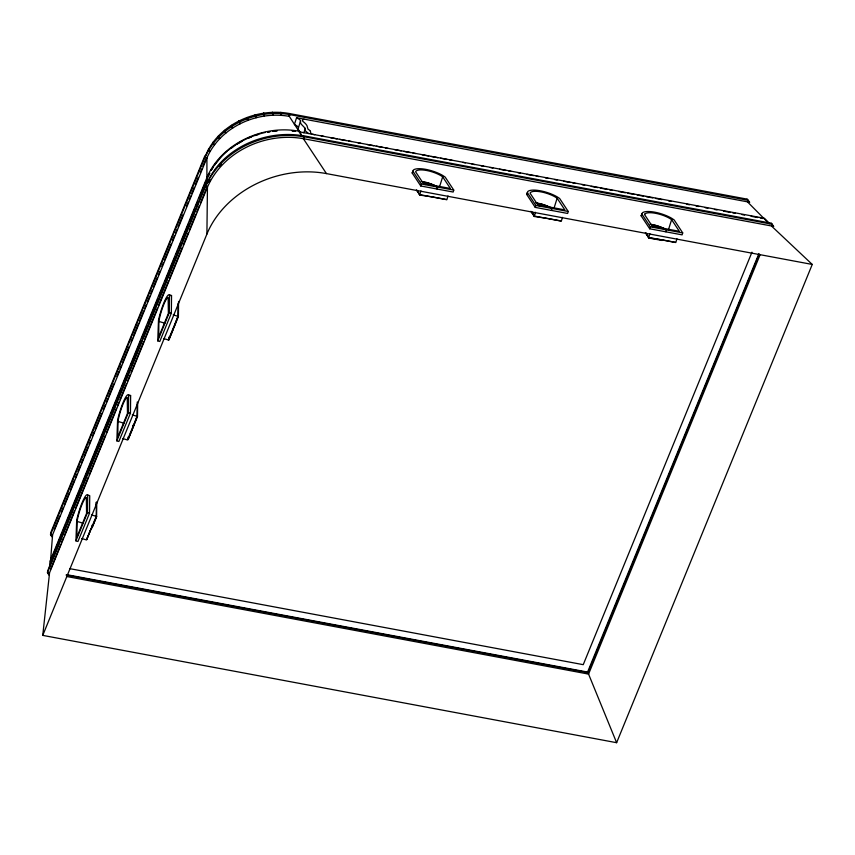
<?xml version="1.0" encoding="UTF-8"?>
<svg xmlns="http://www.w3.org/2000/svg" width="855" height="855" viewBox="0 0 855 855"><rect width="100%" height="100%" fill="white"/><g stroke="black" fill="none" stroke-linecap="round" stroke-linejoin="round"><path stroke-width="1.28" d="M75.924 540.862L76.694 520.332A18.735 3.099 -73.1 0 1 87.178 494.703L89.732 495.718L89.529 513.182L77.955 541.482L75.924 540.862L87.499 512.573L87.702 495.109M77.078 521.411L76.897 537.047L86.569 513.406L86.355 497.482A15.839 2.618 -73.1 0 0 77.495 519.135L77.078 521.411L83.117 523.239M92.03 527.759L96.594 516.612L92.03 527.759L92.062 525.226M96.188 507.581L96.241 502.516M81.727 538.5L86.547 539.965L96.22 516.335L96.38 502.003M96.594 516.612L96.754 502.665M116.836 440.859L117.595 420.329A18.735 3.099 -73.1 0 1 128.079 394.7L130.633 395.726L130.441 413.189L118.866 441.479L116.836 440.859L128.4 412.57L128.603 395.106M117.979 421.408L117.798 437.044L127.47 413.414L127.256 397.479A15.839 2.618 -73.1 0 0 118.396 419.142L117.979 421.408L124.018 423.246M128.1 439.577L132.664 428.43L128.1 439.577L128.132 437.044M137.281 402.01L136.992 416.46L132.931 427.767L132.963 425.234M132.931 427.767L137.495 416.609L137.655 402.673M157.737 340.867L158.496 320.336A18.735 3.099 -73.1 0 1 168.98 294.708L171.545 295.723L171.342 313.187L159.767 341.487L157.737 340.867L169.311 312.577L169.504 295.114M158.88 321.416L158.709 337.052L168.371 313.422L168.157 297.487A15.839 2.618 -73.1 0 0 159.308 319.139L158.88 321.416L164.919 323.243M169.001 339.585L173.565 328.427L169.001 339.585L169.034 337.052M178.577 301.409L178.396 316.617L173.843 327.764L177.893 316.457L178.171 303.311M205.414 186.572L205.424 185.204L47.677 570.873L47.474 572.679L48.735 574.742L207.444 187.181C222.973 151.271 265.638 131.905 303.354 138.681L773.604 226.372L771.178 223.198L303.29 135.71L303.963 136.725L772.354 224.309L771.744 226.265L812.25 264.441L616.626 742.696L42.75 635.383L49.515 573.288L47.474 572.679L205.414 186.572L207.444 187.181L206.91 234.067L42.75 635.383M207.444 187.181L205.606 186.508C219.714 149.016 264.708 128.966 303.13 135.827L303.803 136.843L303.354 138.681L326.45 173.597L812.25 264.441M49.494 567.57L49.996 561.286L206.803 177.925A73.295 58.92 -18.6 0 1 299.122 131.253M48.735 574.742L48.927 572.936M204.869 155.834L50.691 532.751L50.531 534.696L51.792 536.758L206.921 157.918C220.248 127.128 256.906 110.477 289.268 116.366L289.717 114.602L289.108 113.48L747.046 199.119L749.589 202.229L296.557 117.734L294.419 124.435L296.824 125.824A7.332 2.373 17.7 0 1 298.459 127.641A24.688 7.994 17.7 0 0 299.154 130.922L299.998 132.087M302.21 136.287L288.552 115.222M303.354 138.681L303.963 136.725M412.163 172.967L413.435 170.006A18.735 5.835 17.4 0 1 442.783 175.499L445.156 177.071L453.759 190.088L453.15 192.044L420.767 185.984L412.163 172.967L412.826 171.962M420.767 185.984L421.376 184.028L412.773 171.021M437.183 186.903A15.529 4.831 17.4 0 0 426.143 182.5L423.321 182.393L425.993 182.991A15.529 4.831 17.4 0 1 434.629 186.112M448.02 195.966L446.844 199.707L419.794 194.651L420.97 190.9M432.983 197.013L419.837 195.079L417.24 190.43M433.528 197.11L446.492 199.536M436.958 189.008L437.568 187.053M439.534 186.818L442.666 176.835L440.902 175.66A15.839 4.927 17.4 0 0 416.107 171.021L415.605 171.77L423.31 183.419L450.361 188.474L442.666 176.835M526.637 194.374L527.909 191.413A18.735 5.835 17.4 0 1 557.257 196.907L559.64 198.478L568.244 211.495L567.624 213.451L535.241 207.391L526.637 194.374L527.3 193.369M535.241 207.391L535.85 205.435L527.246 192.428M551.657 208.31A15.529 4.831 17.4 0 0 540.616 203.907L537.795 203.8L540.467 204.398A15.529 4.831 17.4 0 1 549.102 207.519M547.457 218.42L534.311 216.486L535.444 212.307M548.002 218.517L560.966 220.943M551.432 210.416L552.041 208.46M554.008 208.225L557.139 198.242L555.376 197.067A15.839 4.927 17.4 0 0 530.581 192.428L530.089 193.177L537.784 204.826L564.834 209.881L557.139 198.242M562.494 217.373L561.318 221.114L534.268 216.059L531.468 211.816M641.111 215.781L642.394 212.82A18.735 5.835 17.4 0 1 671.731 218.314L674.114 219.885L682.717 232.902L682.108 234.858L649.715 228.798L641.111 215.781L641.784 214.776M649.715 228.798L650.324 226.842L641.72 213.836M652.269 225.207L655.09 225.314A15.529 4.831 17.4 0 1 666.141 229.717M676.968 238.78L675.803 242.521L648.742 237.466L649.918 233.714M661.93 239.828L648.785 237.893L646.188 233.244M662.475 239.924L675.439 242.35M665.906 231.823L666.526 229.867M668.492 229.632L671.613 219.65L669.85 218.474A15.839 4.927 17.4 0 0 645.055 213.836M289.268 116.366L289.824 114.623L289.001 113.459C255.805 107.463 217.031 124.851 204.89 157.331L50.531 534.696L52.561 535.283L50.498 561.436L62.094 533.093M298.448 127.63L300.586 120.929A7.332 2.373 17.7 0 0 298.961 119.123L296.557 117.734M298.961 131.756L764.381 218.271L769.821 223.754M303.867 132.878L305.299 128.41L301.281 124.221A24.688 7.994 17.7 0 1 300.575 120.929M310.899 133.722L310.408 131.243M54.239 529.64L59.797 516.046M61.314 512.337L63.334 507.4M64.349 504.92L69.405 492.566M70.409 490.097L74.46 480.211M75.464 477.731L76.982 474.033M77.997 471.554L80.52 465.377M81.535 462.908L83.053 459.199M84.057 456.73L88.108 446.844M89.112 444.365L90.63 440.667M92.65 435.719L94.168 432.01M95.183 429.541L101.756 413.478M103.273 409.769L105.293 404.821M106.298 402.352L107.816 398.644M108.831 396.175L113.886 383.82M116.921 376.403L118.941 371.455M119.946 368.986L121.463 365.277M122.479 362.809L129.052 346.745M131.072 341.797L132.589 338.088M133.594 335.62L138.649 323.265M139.664 320.785L143.704 310.899M144.719 308.431L146.237 304.722M147.252 302.253L149.775 296.076M150.79 293.596L152.308 289.898M153.312 287.419L157.352 277.533M158.367 275.064L159.885 271.356M161.905 266.418L163.423 262.709M164.438 260.23L171.011 244.167M172.518 240.458L174.548 235.52M175.553 233.052L177.071 229.343M178.086 226.864L183.141 214.509M186.679 205.863L188.196 202.154M189.201 199.675L190.718 195.977M191.734 193.497L194.256 187.32M195.271 184.851L198.307 177.434M200.327 172.496L201.844 168.788M202.849 166.308L205.884 158.902M63.11 530.624L65.632 524.457M66.637 521.999L79.237 491.176M80.252 488.707L81.759 485.009M82.775 482.551L96.38 449.27M97.395 446.802L98.902 443.104M99.917 440.635L109.996 415.99M111.011 413.521L116.045 401.187M117.06 398.729L121.089 388.865M122.105 386.396L127.139 374.073M128.154 371.604L129.661 367.907M130.676 365.448L140.754 340.792M141.77 338.324L144.281 332.168M145.297 329.699L146.804 326.001M147.819 323.532L157.897 298.876M158.912 296.418L160.419 292.72M161.424 290.251L163.946 284.084M164.962 281.626L175.04 256.97M176.055 254.501L177.562 250.804M178.577 248.345L180.587 243.408M182.104 239.71L188.656 223.689M189.66 221.221L194.705 208.898M195.72 206.429L197.729 201.502M199.247 197.804L205.799 181.773M50.723 569.013L60.833 544.293M61.838 541.824L63.356 538.116M64.371 535.636L74.481 510.916M75.497 508.447L88.14 477.539M89.144 475.07L105.325 435.516M106.341 433.047L116.451 408.316M117.466 405.847L118.973 402.139M119.989 399.67L126.561 383.596M127.577 381.127L130.099 374.95M131.114 372.47L143.758 341.573M144.762 339.104L157.406 308.195M158.421 305.727L168.531 281.006M169.536 278.527L182.179 247.629M183.194 245.161L188.25 232.795M189.254 230.326L195.827 214.252M196.842 211.784L199.375 205.606M200.38 203.127L206.953 187.063M168.36 339.969L178.022 316.339L173.202 314.875M751.962 252.193L583.238 664.666L69.704 568.639M758.951 253.55L586.968 673.548M66.562 576.473L588.561 674.093L588.069 672.639L759.144 254.416M588.561 674.093L760.138 254.64M207.797 177.135L209.806 173.009L207.808 177.071M205.606 186.508C221.498 149.753 265.189 129.917 303.803 136.843M768.752 223.326L747.708 202.09L748.264 200.348L289.824 114.623C256.575 108.564 218.859 125.632 205.147 157.288L206.921 157.918L206.899 183.088L207.295 178.171M645.055 213.836L644.563 214.584L652.258 226.233L679.319 231.288L671.613 219.65M213.258 167.163L211.046 170.487A72.739 58.471 -18.6 0 1 215.086 164.224M214.733 164.951L215.866 163.252A72.739 58.471 -18.6 0 1 218.207 160.248M305.299 128.41L304.925 129.212A12.515 4.051 17.7 0 0 305.705 131.157L308.527 133.54M215.866 163.252L221.691 156.476A72.739 58.471 -18.6 0 1 227.377 151.079M231.31 148.182L235.959 144.794M237.006 144.196L242.232 141.193M248.431 138.2L251.765 136.736M304.091 119.134L302.403 120.213L302.852 121.357A23.897 7.738 17.7 0 1 306.977 125.632L307.992 129.116A11.564 3.751 17.7 0 1 310.408 131.243M255.014 135.56L258.488 134.449M267.722 132.14L270.105 131.649A72.739 58.471 -18.6 0 0 267.765 131.937M273.493 131.189L277.073 130.836M292.057 130.879L295.509 131.317M312.107 134.214L314.726 134.695M321.277 135.924L323.895 136.415M330.447 137.644L336.998 138.863M339.627 139.354L346.179 140.583M348.797 141.075L351.416 141.556M357.967 142.785L360.586 143.277M367.148 144.506L373.699 145.724M376.318 146.216L382.869 147.445M385.487 147.936L388.106 148.417M394.668 149.646L401.219 150.875M403.838 151.367L410.389 152.585M413.008 153.077L415.626 153.569M422.188 154.798L428.74 156.016M431.358 156.508L437.91 157.737M440.528 158.228L447.08 159.447M449.709 159.938L452.327 160.43M462.812 162.386L465.43 162.878M471.981 164.107L474.6 164.598M481.151 165.817L483.78 166.308M490.332 167.537L492.95 168.029M499.502 169.247L506.053 170.476M508.672 170.968L511.301 171.46M517.852 172.689L520.471 173.17M527.022 174.399L533.573 175.628M536.192 176.119L538.821 176.6M545.372 177.829L547.991 178.321M554.542 179.55L557.161 180.031M563.712 181.26L570.274 182.489M572.893 182.981L575.511 183.462M582.063 184.691L584.681 185.182M591.233 186.411L597.795 187.63M600.413 188.121L606.965 189.35M609.583 189.842L612.201 190.323M618.753 191.552L625.315 192.781M627.933 193.273L634.485 194.491M637.103 194.983L643.655 196.212M646.284 196.703L652.835 197.922M655.454 198.413L662.005 199.643M668.557 200.861L671.175 201.353M686.907 204.292L689.525 204.783M696.077 206.012L698.695 206.504M705.247 207.722L707.876 208.214M714.427 209.443L717.046 209.935M723.597 211.153L730.149 212.382M732.767 212.874L735.396 213.365M741.948 214.584L744.566 215.075M751.118 216.304L757.669 217.533M760.287 218.014L762.917 218.506M421.376 184.028L453.759 190.088M535.85 205.435L568.244 211.495M650.324 226.842L682.717 232.902M648.592 237.947L662.123 240.479M66.765 574.678L587.748 672.094L616.626 742.696M66.07 575.02L588.069 672.639M299.111 131.264L302.285 136.298M653.156 225.41L654.941 225.806A15.529 4.831 17.4 0 1 662.711 228.52M204.89 157.331L206.921 157.918M169.311 312.577L171.342 313.187M163.529 338.516L168.863 340.13M128.4 412.57L130.441 413.189M132.29 414.878L137.121 416.342L127.459 439.972L122.628 438.508M87.499 512.573L89.529 513.182M91.389 514.87L96.22 516.335M205.617 185.15L206.803 185.588M208.609 150.277L210.277 151.111L208.502 150.469L208.556 148.834M213.087 143.587L214.616 144.602L212.948 143.768L212.991 142.208M171.545 295.723L171.021 295.317A18.735 3.099 -73.1 0 0 170.263 295.659M130.633 395.726L130.11 395.32A18.735 3.099 -73.1 0 0 129.362 395.651M218.485 137.345L219.853 138.521L218.324 137.505L218.356 136.009M773.604 226.372L771.178 223.198M749.589 202.229L747.046 199.119M231.705 126.572L232.678 128.036L231.459 125.332M652.418 224.726L654.182 227.387M653.626 227.291L651.863 224.619L652.889 226.885M645.942 233.223L648.742 237.466M645.354 232.699L648.785 237.893M537.945 203.319L539.708 205.98M539.152 205.884L537.389 203.212L538.404 205.478M531.714 211.837L534.461 215.994M530.88 211.292L534.311 216.486M423.471 181.912L425.234 184.573M424.679 184.477L422.904 181.805L423.93 184.071M416.994 190.409L419.794 194.651M416.396 189.885L419.837 195.079M280.964 112.433L281.616 113.565L281.177 115.329L280.729 112.422M272.467 112.304L272.841 115.222L272.221 112.315M263.874 113.127L264.419 116.034L263.629 113.159M255.335 114.869L256.051 117.766L255.089 114.933M246.988 117.52L247.886 120.373L246.753 117.616M238.983 121.025L240.052 123.815L238.769 121.143M224.363 130.505L225.912 132.974L224.544 130.355M210.127 180.159A75.849 60.972 -18.6 0 0 208.994 182.414A75.582 60.758 -18.6 0 1 210.084 180.127M221.477 164.342A75.849 60.972 -18.6 0 0 219.692 166.33A75.582 60.758 -18.6 0 1 221.402 164.288M206.91 234.067A95.258 76.576 -18.6 0 1 326.45 173.597M421.173 181.41A15.839 4.927 17.4 0 1 437.386 186.892M535.647 202.817A15.839 4.927 17.4 0 1 551.86 208.299M650.121 224.224A15.839 4.927 17.4 0 1 666.334 229.706M228.381 150.234A72.739 58.471 -18.6 0 1 232.603 146.996M236.899 144.089A72.739 58.471 -18.6 0 1 251.733 136.597M252.845 136.169A72.739 58.471 -18.6 0 1 261.951 133.262M263.105 132.963A72.739 58.471 -18.6 0 1 265.424 132.418M272.446 131.168A72.739 58.471 -18.6 0 1 277.148 130.655M292.549 130.804A72.739 58.471 -18.6 0 1 295.135 131.125M91.25 528.272L86.686 539.42L91.25 528.272"/></g></svg>
